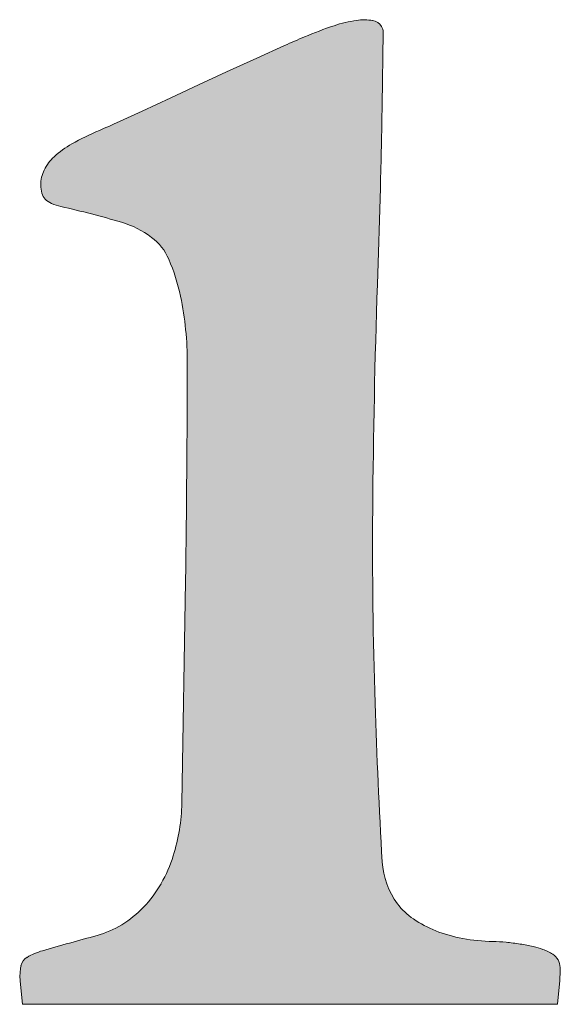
# Model space of a CAD drawing. Extents: x -1067 to 23308, y -6822 to 57810.
# Drawn here: x 414.374 to 416.149, y 94.081 to 97.317 of the extents above; entities that cross this region are included whole.
import ezdxf

# ---------------------------------------------------------------- set-up
doc = ezdxf.new("R2010")
doc.units = 0
doc.layers.get('0').update_dxf_attribs({"lineweight": 13})
doc.layers.add('G-XREF-____-OTLN', color=7, linetype='Continuous', lineweight=13)

# ---------------------------------------------------------------- blocks, each defined once
blk = doc.blocks.new('Blockreferenz-A0UJ2DPOXE')
at = {"layer": 'G-XREF-____-OTLN', "color": 0, "linetype": 'ByBlock', "lineweight": -2, "ltscale": 0.13}
for p, q in [((415.5642, 97.0359), (415.5676, 97.2747)), ((415.244, 97.2319), (415.1525, 97.1908)), ((415.1525, 97.1908), (415.0533, 97.1454)), ((415.0533, 97.1454), (414.9607, 97.1021)), ((414.9607, 97.1021), (414.8698, 97.0596)), ((414.8698, 97.0596), (414.7759, 97.0161)), ((414.7759, 97.0161), (414.6918, 96.9777)), ((415.5488, 96.4464), (415.5584, 96.7643)), ((414.919, 95.4716), (414.9065, 94.7426)), ((414.3757, 94.1571), (414.383, 94.0812)), ((416.14, 94.0812), (416.1476, 94.1596)), ((414.383, 94.0812), (415.2615, 94.0812)), ((415.2615, 94.0812), (416.14, 94.0812))]:
    blk.add_line(p, q, dxfattribs=at)
for centre, major_axis, end_param in [((415.8344, 96.0202), (-0.4279, 1.2767), 0.076863), ((415.5355, 96.9118), (-0.055, 0.4025), 0.187666), ((415.5056, 97.1313), (0.0276, 0.1827), 0.28553), ((415.527, 97.2731), (0.0351, 0.0217), 0.867441), ((415.5303, 97.2752), (0.0374, -0.0005), 0.566964), ((416.8234, 93.6829), (-1.5137, 3.5774), 0.018432), ((391.1667, 97.4174), (24.3918, -0.6531), 0.011132), ((413.0943, 100.5), (1.5414, -3.5472), 0.015844), ((415.0745, 95.9432), (-0.4388, 1.0097), 0.091796), ((414.6842, 96.6547), (-0.1392, 0.2537), 0.247982), ((414.5891, 96.7569), (-0.102, 0.1096), 0.365721), ((414.555, 96.7736), (-0.1004, 0.0491), 0.455363), ((414.5446, 96.7736), (-0.1014, 0), 0.271546), ((414.4926, 96.7591), (-0.0457, -0.0127), 0.479577), ((414.5007, 96.7667), (-0.0427, -0.0399), 0.420741), ((414.5503, 96.8845), (-0.0724, -0.1717), 0.177416), ((413.8151, 93.6199), (0.8933, 3.0311), 0.065086), ((414.6207, 96.3532), (0.1864, 0.2483), 0.357493), ((414.7001, 96.459), (0.1636, 0.0706), 0.519499), ((414.2834, 96.2793), (0.6187, 0.1285), 0.202507), ((444.3959, 95.473), (-28.8471, 0.9734), 0.025664), ((413.8538, 96.1901), (1.0707, -0.0025), 0.207019), ((347.7745, 96.3439), (67.1445, -0.8723), 0.010664), ((431.2562, 95.579), (-15.7228, 0.1268), 0.040439), ((436.1451, 95.7374), (-20.6041, -0.6673), 0.02528), ((414.2766, 94.7561), (0.6017, -0.1868), 0.279452), ((414.4384, 94.7059), (0.4, -0.2282), 0.217509), ((415.8188, 94.5642), (-0.2543, -0.0147), 0.583674), ((414.4958, 94.6731), (0.2852, -0.2726), 0.244292), ((415.7913, 94.5437), (-0.1766, -0.1319), 0.330065), ((414.5208, 94.6493), (0.1886, -0.3066), 0.256484), ((415.8782, 94.6709), (-0.2113, -0.3092), 0.221904), ((414.5459, 94.6085), (0.082, -0.301), 0.28549), ((415.9119, 94.7558), (-0.1717, -0.433), 0.198712), ((418.6967, 79.3773), (-4.0688, 14.9301), 0.012044), ((415.9391, 94.9063), (-0.11, -0.6089), 0.160614), ((415.9177, 93.7291), (0.0534, 0.5561), 0.07747), ((415.8975, 93.5186), (0.1201, 0.7607), 0.060903), ((414.5067, 94.0533), (-0.0582, 0.204), 0.259125), ((415.9075, 93.5818), (0.153, 0.6893), 0.061935), ((416.0116, 94.0506), (0.0803, 0.2111), 0.144837), ((416.0198, 94.0723), (0.1049, 0.1734), 0.180681), ((414.4198, 94.1992), (-0.0217, 0.0364), 0.834345), ((416.0999, 94.2047), (0.042, 0.0229), 0.52752), ((416.0916, 94.2002), (0.0573, 0.0018), 0.468305), ((414.5461, 94.1737), (-0.1678, 0.0339), 0.296003), ((415.8153, 94.1917), (0.3322, -0.0321), 0.127233)]:
    blk.add_ellipse(centre, major_axis=major_axis, ratio=1, start_param=0, end_param=end_param, dxfattribs=at)
for points in [[(415.4064, 94.0814), (415.382, 97.2885), (415.4064, 97.297)], [(415.4185, 94.0814), (415.4064, 97.297), (415.4185, 97.3008)], [(415.4064, 94.0814), (415.4064, 97.297), (415.4185, 94.0814)], [(415.4308, 94.0814), (415.4185, 97.3008), (415.4308, 97.3043)], [(415.4185, 94.0814), (415.4185, 97.3008), (415.4308, 94.0814)], [(415.4431, 94.0814), (415.4308, 97.3043), (415.4431, 97.3074)], [(415.4308, 94.0814), (415.4308, 97.3043), (415.4431, 94.0814)], [(415.4555, 94.0814), (415.4431, 97.3074), (415.4555, 97.3101)], [(415.4431, 94.0814), (415.4431, 97.3074), (415.4555, 94.0814)], [(415.468, 94.0814), (415.4555, 97.3101), (415.468, 97.3124)], [(415.4555, 94.0814), (415.4555, 97.3101), (415.468, 94.0814)], [(415.4806, 94.0814), (415.468, 97.3124), (415.4806, 97.3143)], [(415.468, 94.0814), (415.468, 97.3124), (415.4806, 94.0814)], [(415.4893, 94.0814), (415.4806, 97.3143), (415.4893, 97.3153)], [(415.4806, 94.0814), (415.4806, 97.3143), (415.4893, 94.0814)], [(415.4981, 94.0814), (415.4893, 97.3153), (415.4981, 97.3159)], [(415.4893, 94.0814), (415.4893, 97.3153), (415.4981, 94.0814)], [(415.5069, 94.0814), (415.4981, 97.3159), (415.5069, 97.316)], [(415.4981, 94.0814), (415.4981, 97.3159), (415.5069, 94.0814)], [(415.5069, 94.0814), (415.5069, 97.316), (415.5156, 94.0814)], [(415.5156, 94.0814), (415.5069, 97.316), (415.5156, 97.3157)], [(415.5156, 94.0814), (415.5156, 97.3157), (415.5244, 94.0814)], [(415.5244, 94.0814), (415.5156, 97.3157), (415.5244, 97.3151)], [(415.5244, 94.0814), (415.5244, 97.3151), (415.5331, 94.0814)], [(415.5331, 94.0814), (415.5244, 97.3151), (415.5331, 97.3139)], [(415.5331, 94.0814), (415.5331, 97.3139), (415.5333, 94.0814)], [(415.5333, 94.0814), (415.5331, 97.3139), (415.5333, 97.3139)], [(415.5333, 95.7059), (415.5333, 97.3139), (415.5387, 96.0762)], [(415.5387, 96.0762), (415.5333, 97.3139), (415.5387, 97.3127)], [(415.5387, 96.0762), (415.5387, 97.3127), (415.5389, 96.0855)], [(415.5389, 96.0855), (415.5387, 97.3127), (415.5389, 97.3126)], [(415.5389, 96.0855), (415.5389, 97.3126), (415.5445, 96.2891)], [(415.5445, 96.2891), (415.5389, 97.3126), (415.5445, 97.3105)], [(415.5445, 96.2891), (415.5445, 97.3105), (415.5488, 96.4464)], [(415.5488, 96.4464), (415.5445, 97.3105), (415.5488, 97.3081)], [(415.5488, 96.4464), (415.5488, 97.3081), (415.5497, 96.4746)], [(415.5497, 96.4746), (415.5488, 97.3081), (415.5497, 97.3076)], [(415.5497, 96.4746), (415.5497, 97.3076), (415.5539, 96.6054)], [(415.5539, 96.6054), (415.5497, 97.3076), (415.5539, 97.3044)], [(415.5539, 96.6054), (415.5539, 97.3044), (415.5544, 96.6242)], [(415.5544, 96.6242), (415.5539, 97.3044), (415.5544, 97.3039)], [(415.5544, 96.6242), (415.5544, 97.3039), (415.5584, 96.7643)], [(415.5584, 96.7643), (415.5544, 97.3039), (415.5584, 97.2998)], [(415.5584, 96.7643), (415.5584, 97.2998), (415.5586, 96.7708)], [(415.5586, 96.7708), (415.5584, 97.2998), (415.5586, 97.2997)], [(415.5586, 96.7708), (415.5586, 97.2997), (415.5617, 96.9001)], [(415.5617, 96.9001), (415.5586, 97.2997), (415.5617, 97.2954)], [(415.5617, 96.9001), (415.5617, 97.2954), (415.5621, 96.9213)], [(415.5621, 96.9213), (415.5617, 97.2954), (415.5621, 97.2948)], [(415.5621, 96.9213), (415.5621, 97.2948), (415.5638, 97.0142)], [(415.5638, 97.0142), (415.5621, 97.2948), (415.5638, 97.2918)], [(415.5638, 97.0142), (415.5638, 97.2918), (415.5642, 97.0359)], [(415.5642, 97.0359), (415.5638, 97.2918), (415.5642, 97.2908)], [(415.5642, 97.0359), (415.5642, 97.2908), (415.5652, 97.1057)], [(415.5652, 97.1057), (415.5642, 97.2908), (415.5652, 97.2885)], [(415.3097, 94.0814), (415.2768, 97.2463), (415.3097, 97.2604)], [(415.3336, 94.0814), (415.3097, 97.2604), (415.3336, 97.2702)], [(415.3097, 94.0814), (415.3097, 97.2604), (415.3336, 94.0814)], [(415.3577, 94.0814), (415.3336, 97.2702), (415.3577, 97.2796)], [(415.3336, 94.0814), (415.3336, 97.2702), (415.3577, 94.0814)], [(415.382, 94.0814), (415.3577, 97.2796), (415.382, 97.2885)], [(415.3577, 94.0814), (415.3577, 97.2796), (415.382, 94.0814)], [(415.382, 94.0814), (415.382, 97.2885), (415.4064, 94.0814)], [(415.5652, 97.1057), (415.5652, 97.2885), (415.5663, 97.1816)], [(415.5663, 97.1816), (415.5652, 97.2885), (415.5663, 97.2852)], [(415.5663, 97.1816), (415.5663, 97.2852), (415.5671, 97.2353)], [(415.5671, 97.2353), (415.5663, 97.2852), (415.5671, 97.2817)], [(415.5671, 97.2353), (415.5671, 97.2817), (415.5675, 97.2665)], [(415.5675, 97.2665), (415.5671, 97.2817), (415.5675, 97.2782)], [(415.5675, 97.2665), (415.5675, 97.2782), (415.5676, 97.2747)], [(415.244, 94.0813), (415.1982, 97.2114), (415.244, 97.2319)], [(415.2768, 94.0813), (415.244, 97.2319), (415.2768, 97.2463)], [(415.244, 94.0813), (415.244, 97.2319), (415.2768, 94.0813)], [(415.2768, 94.0813), (415.2768, 97.2463), (415.3097, 94.0814)], [(415.1982, 94.0813), (415.1525, 97.1908), (415.1982, 97.2114)], [(415.1982, 94.0813), (415.1982, 97.2114), (415.244, 94.0813)], [(415.1029, 94.0813), (415.0533, 97.1454), (415.1029, 97.1682)], [(415.1525, 94.0813), (415.1029, 97.1682), (415.1525, 97.1908)], [(415.1029, 94.0813), (415.1029, 97.1682), (415.1525, 94.0813)], [(415.1525, 94.0813), (415.1525, 97.1908), (415.1982, 94.0813)], [(415.0533, 94.0813), (415.0069, 97.1239), (415.0533, 97.1454)], [(415.0533, 94.0813), (415.0533, 97.1454), (415.1029, 94.0813)], [(415.0069, 94.0813), (414.9245, 97.0851), (415.0069, 97.1239)], [(415.0069, 94.0813), (415.0069, 97.1239), (415.0533, 94.0813)], [(414.886, 96.4696), (414.8793, 97.064), (414.886, 97.0671)], [(414.8921, 96.4492), (414.886, 97.0671), (414.8921, 97.07)], [(414.886, 96.4696), (414.886, 97.0671), (414.8921, 96.4492)], [(414.8975, 96.4286), (414.8921, 97.07), (414.8975, 97.0725)], [(414.8921, 96.4492), (414.8921, 97.07), (414.8975, 96.4286)], [(414.9022, 96.4078), (414.8975, 97.0725), (414.9022, 97.0747)], [(414.8975, 96.4286), (414.8975, 97.0725), (414.9022, 96.4078)], [(414.9091, 96.3715), (414.9022, 97.0747), (414.9091, 97.0779)], [(414.9022, 96.4078), (414.9022, 97.0747), (414.9091, 96.3715)], [(414.9147, 96.335), (414.9091, 97.0779), (414.9147, 97.0805)], [(414.9091, 96.3715), (414.9091, 97.0779), (414.9147, 96.335)], [(414.9153, 96.3302), (414.9147, 97.0805), (414.9153, 97.0808)], [(414.9147, 96.335), (414.9147, 97.0805), (414.9153, 96.3302)], [(414.9191, 96.2983), (414.9153, 97.0808), (414.9191, 97.0826)], [(414.9153, 96.3302), (414.9153, 97.0808), (414.9191, 96.2983)], [(414.9221, 96.2615), (414.9191, 97.0826), (414.9221, 97.084)], [(414.9191, 96.2983), (414.9191, 97.0826), (414.9221, 96.2615)], [(414.924, 96.2246), (414.9221, 97.084), (414.924, 97.0849)], [(414.9221, 96.2615), (414.9221, 97.084), (414.924, 96.2246)], [(414.9245, 96.1876), (414.924, 97.0849), (414.9245, 97.0851)], [(414.924, 96.2246), (414.924, 97.0849), (414.9245, 96.1876)], [(414.9245, 94.0813), (414.9245, 97.0851), (415.0069, 94.0813)], [(414.819, 96.5917), (414.8071, 97.0305), (414.819, 97.036)], [(414.8229, 96.5879), (414.819, 97.036), (414.8229, 97.0378)], [(414.819, 96.5917), (414.819, 97.036), (414.8229, 96.5879)], [(414.83, 96.5809), (414.8229, 97.0378), (414.83, 97.0411)], [(414.8229, 96.5879), (414.8229, 97.0378), (414.83, 96.5809)], [(414.8401, 96.5692), (414.83, 97.0411), (414.8401, 97.0458)], [(414.83, 96.5809), (414.83, 97.0411), (414.8401, 96.5692)], [(414.8491, 96.5567), (414.8401, 97.0458), (414.8491, 97.05)], [(414.8401, 96.5692), (414.8401, 97.0458), (414.8491, 96.5567)], [(414.857, 96.5435), (414.8491, 97.05), (414.857, 97.0536)], [(414.8491, 96.5567), (414.8491, 97.05), (414.857, 96.5435)], [(414.8637, 96.5296), (414.857, 97.0536), (414.8637, 97.0567)], [(414.857, 96.5435), (414.857, 97.0536), (414.8637, 96.5296)], [(414.8698, 96.5148), (414.8637, 97.0567), (414.8698, 97.0596)], [(414.8637, 96.5296), (414.8637, 97.0567), (414.8698, 96.5148)], [(414.8718, 96.5099), (414.8698, 97.0596), (414.8718, 97.0605)], [(414.8698, 96.5148), (414.8698, 97.0596), (414.8718, 96.5099)], [(414.8793, 96.4899), (414.8718, 97.0605), (414.8793, 97.064)], [(414.8718, 96.5099), (414.8718, 97.0605), (414.8793, 96.4899)], [(414.8793, 96.4899), (414.8793, 97.064), (414.886, 96.4696)], [(414.7432, 96.6385), (414.7338, 96.9969), (414.7432, 97.0012)], [(414.76, 96.6307), (414.7432, 97.0012), (414.76, 97.0089)], [(414.7432, 96.6385), (414.7432, 97.0012), (414.76, 96.6307)], [(414.7759, 96.6221), (414.76, 97.0089), (414.7759, 97.0161)], [(414.76, 96.6307), (414.76, 97.0089), (414.7759, 96.6221)], [(414.7762, 96.6219), (414.7759, 97.0161), (414.7762, 97.0163)], [(414.7759, 96.6221), (414.7759, 97.0161), (414.7762, 96.6219)], [(414.792, 96.6122), (414.7762, 97.0163), (414.792, 97.0236)], [(414.7762, 96.6219), (414.7762, 97.0163), (414.792, 96.6122)], [(414.8071, 96.6015), (414.792, 97.0236), (414.8071, 97.0305)], [(414.792, 96.6122), (414.792, 97.0236), (414.8071, 96.6015)], [(414.8071, 96.6015), (414.8071, 97.0305), (414.819, 96.5917)], [(414.6918, 96.6558), (414.6638, 96.9652), (414.6918, 96.9777)], [(414.7084, 96.651), (414.6918, 96.9777), (414.7084, 96.9853)], [(414.6918, 96.6558), (414.6918, 96.9777), (414.7084, 96.651)], [(414.726, 96.6453), (414.7084, 96.9853), (414.726, 96.9933)], [(414.7084, 96.651), (414.7084, 96.9853), (414.726, 96.6453)], [(414.7338, 96.6422), (414.726, 96.9933), (414.7338, 96.9969)], [(414.726, 96.6453), (414.726, 96.9933), (414.7338, 96.6422)], [(414.7338, 96.6422), (414.7338, 96.9969), (414.7432, 96.6385)], [(414.599, 96.6811), (414.5808, 96.9272), (414.599, 96.9361)], [(414.6093, 96.6785), (414.599, 96.9361), (414.6093, 96.9409)], [(414.599, 96.6811), (414.599, 96.9361), (414.6093, 96.6785)], [(414.6173, 96.6764), (414.6093, 96.9409), (414.6173, 96.9446)], [(414.6093, 96.6785), (414.6093, 96.9409), (414.6173, 96.6764)], [(414.6357, 96.6714), (414.6173, 96.9446), (414.6357, 96.9529)], [(414.6173, 96.6764), (414.6173, 96.9446), (414.6357, 96.6714)], [(414.659, 96.6652), (414.6357, 96.9529), (414.659, 96.9631)], [(414.6357, 96.6714), (414.6357, 96.9529), (414.659, 96.6652)], [(414.6638, 96.6638), (414.659, 96.9631), (414.6638, 96.9652)], [(414.659, 96.6652), (414.659, 96.9631), (414.6638, 96.6638)], [(414.6638, 96.6638), (414.6638, 96.9652), (414.6918, 96.6558)], [(414.5347, 96.6968), (414.5246, 96.896), (414.5347, 96.9024)], [(414.545, 96.6944), (414.5347, 96.9024), (414.545, 96.9084)], [(414.5347, 96.6968), (414.5347, 96.9024), (414.545, 96.6944)], [(414.5595, 96.691), (414.545, 96.9084), (414.5595, 96.9161)], [(414.545, 96.6944), (414.545, 96.9084), (414.5595, 96.691)], [(414.5628, 96.6902), (414.5595, 96.9161), (414.5628, 96.918)], [(414.5595, 96.691), (414.5595, 96.9161), (414.5628, 96.6902)], [(414.5808, 96.6856), (414.5628, 96.918), (414.5808, 96.9272)], [(414.5628, 96.6902), (414.5628, 96.918), (414.5808, 96.6856)], [(414.5808, 96.6856), (414.5808, 96.9272), (414.599, 96.6811)], [(414.4934, 96.7071), (414.4882, 96.8676), (414.4934, 96.8722)], [(414.4959, 96.7063), (414.4934, 96.8722), (414.4959, 96.8745)], [(414.4934, 96.7071), (414.4934, 96.8722), (414.4959, 96.7063)], [(414.4987, 96.7054), (414.4959, 96.8745), (414.4987, 96.8767)], [(414.4959, 96.7063), (414.4959, 96.8745), (414.4987, 96.7054)], [(414.504, 96.704), (414.4987, 96.8767), (414.504, 96.8811)], [(414.4987, 96.7054), (414.4987, 96.8767), (414.504, 96.704)], [(414.5052, 96.7037), (414.504, 96.8811), (414.5052, 96.882)], [(414.504, 96.704), (414.504, 96.8811), (414.5052, 96.7037)], [(414.5094, 96.7027), (414.5052, 96.882), (414.5094, 96.8852)], [(414.5052, 96.7037), (414.5052, 96.882), (414.5094, 96.7027)], [(414.5147, 96.7015), (414.5094, 96.8852), (414.5147, 96.8892)], [(414.5094, 96.7027), (414.5094, 96.8852), (414.5147, 96.7015)], [(414.5246, 96.6992), (414.5147, 96.8892), (414.5246, 96.896)], [(414.5147, 96.7015), (414.5147, 96.8892), (414.5246, 96.6992)], [(414.5246, 96.6992), (414.5246, 96.896), (414.5347, 96.6968)], [(414.4636, 96.7215), (414.4608, 96.8341), (414.4636, 96.8386)], [(414.4639, 96.7212), (414.4636, 96.8386), (414.4639, 96.8391)], [(414.4636, 96.7215), (414.4636, 96.8386), (414.4639, 96.7212)], [(414.4672, 96.7187), (414.4639, 96.8391), (414.4672, 96.8438)], [(414.4639, 96.7212), (414.4639, 96.8391), (414.4672, 96.7187)], [(414.4688, 96.7177), (414.4672, 96.8438), (414.4688, 96.8461)], [(414.4672, 96.7187), (414.4672, 96.8438), (414.4688, 96.7177)], [(414.4706, 96.7165), (414.4688, 96.8461), (414.4706, 96.8484)], [(414.4688, 96.7177), (414.4688, 96.8461), (414.4706, 96.7165)], [(414.4742, 96.7145), (414.4706, 96.8484), (414.4742, 96.853)], [(414.4706, 96.7165), (414.4706, 96.8484), (414.4742, 96.7145)], [(414.4745, 96.7144), (414.4742, 96.853), (414.4745, 96.8533)], [(414.4742, 96.7145), (414.4742, 96.853), (414.4745, 96.7144)], [(414.478, 96.7128), (414.4745, 96.8533), (414.478, 96.8572)], [(414.4745, 96.7144), (414.4745, 96.8533), (414.478, 96.7128)], [(414.4805, 96.7117), (414.478, 96.8572), (414.4805, 96.8601)], [(414.478, 96.7128), (414.478, 96.8572), (414.4805, 96.7117)], [(414.4831, 96.7107), (414.4805, 96.8601), (414.4831, 96.8626)], [(414.4805, 96.7117), (414.4805, 96.8601), (414.4831, 96.7107)], [(414.487, 96.7093), (414.4831, 96.8626), (414.487, 96.8665)], [(414.4831, 96.7107), (414.4831, 96.8626), (414.487, 96.7093)], [(414.4882, 96.7088), (414.487, 96.8665), (414.4882, 96.8676)], [(414.487, 96.7093), (414.487, 96.8665), (414.4882, 96.7088)], [(414.4882, 96.7088), (414.4882, 96.8676), (414.4934, 96.7071)], [(414.4481, 96.7428), (414.4469, 96.8019), (414.4481, 96.8062)], [(414.4483, 96.7422), (414.4481, 96.8062), (414.4483, 96.807)], [(414.4481, 96.7428), (414.4481, 96.8062), (414.4483, 96.7422)], [(414.4495, 96.7393), (414.4483, 96.807), (414.4495, 96.8104)], [(414.4483, 96.7422), (414.4483, 96.807), (414.4495, 96.7393)], [(414.4511, 96.7361), (414.4495, 96.8104), (414.4511, 96.815)], [(414.4495, 96.7393), (414.4495, 96.8104), (414.4511, 96.7361)], [(414.4512, 96.7359), (414.4511, 96.815), (414.4512, 96.8152)], [(414.4511, 96.7361), (414.4511, 96.815), (414.4512, 96.7359)], [(414.4532, 96.7327), (414.4512, 96.8152), (414.4532, 96.8197)], [(414.4512, 96.7359), (414.4512, 96.8152), (414.4532, 96.7327)], [(414.4546, 96.7308), (414.4532, 96.8197), (414.4546, 96.8227)], [(414.4532, 96.7327), (414.4532, 96.8197), (414.4546, 96.7308)], [(414.4555, 96.7296), (414.4546, 96.8227), (414.4555, 96.8244)], [(414.4546, 96.7308), (414.4546, 96.8227), (414.4555, 96.7296)], [(414.4579, 96.7268), (414.4555, 96.8244), (414.4579, 96.8291)], [(414.4555, 96.7296), (414.4555, 96.8244), (414.4579, 96.7268)], [(414.4588, 96.7258), (414.4579, 96.8291), (414.4588, 96.8308)], [(414.4579, 96.7268), (414.4579, 96.8291), (414.4588, 96.7258)], [(414.4608, 96.7239), (414.4588, 96.8308), (414.4608, 96.8341)], [(414.4588, 96.7258), (414.4588, 96.8308), (414.4608, 96.7239)], [(414.4608, 96.7239), (414.4608, 96.8341), (414.4636, 96.7215)], [(414.4433, 96.769), (414.4432, 96.7736), (414.4433, 96.7763)], [(414.4435, 96.7658), (414.4433, 96.7763), (414.4435, 96.7821)], [(414.4433, 96.769), (414.4433, 96.7763), (414.4435, 96.7658)], [(414.4436, 96.7644), (414.4435, 96.7821), (414.4436, 96.7829)], [(414.4435, 96.7658), (414.4435, 96.7821), (414.4436, 96.7644)], [(414.4441, 96.7599), (414.4436, 96.7829), (414.4441, 96.7874)], [(414.4436, 96.7644), (414.4436, 96.7829), (414.4441, 96.7599)], [(414.4445, 96.7577), (414.4441, 96.7874), (414.4445, 96.7905)], [(414.4441, 96.7599), (414.4441, 96.7874), (414.4445, 96.7577)], [(414.4449, 96.7553), (414.4445, 96.7905), (414.4449, 96.7924)], [(414.4445, 96.7577), (414.4445, 96.7905), (414.4449, 96.7553)], [(414.4458, 96.7508), (414.4449, 96.7924), (414.4458, 96.7973)], [(414.4449, 96.7553), (414.4449, 96.7924), (414.4458, 96.7508)], [(414.4461, 96.7497), (414.4458, 96.7973), (414.4461, 96.7988)], [(414.4458, 96.7508), (414.4458, 96.7973), (414.4461, 96.7497)], [(414.4469, 96.7464), (414.4461, 96.7988), (414.4469, 96.8019)], [(414.4461, 96.7497), (414.4461, 96.7988), (414.4469, 96.7464)], [(414.4469, 96.7464), (414.4469, 96.8019), (414.4481, 96.7428)], [(414.9245, 94.0813), (414.9227, 95.8296), (414.9245, 96.1876)], [(414.9227, 94.0813), (414.919, 95.4716), (414.9227, 95.8296)], [(414.9227, 94.0813), (414.9227, 95.8296), (414.9245, 94.0813)], [(415.5333, 94.0814), (415.5333, 95.7059), (415.534, 94.0814)], [(415.534, 94.0814), (415.5333, 95.7059), (415.534, 95.388)], [(414.919, 94.0813), (414.9135, 95.1071), (414.919, 95.4716)], [(414.919, 94.0813), (414.919, 95.4716), (414.9227, 94.0813)], [(415.534, 94.0814), (415.534, 95.388), (415.541, 94.0814)], [(415.541, 94.0814), (415.534, 95.388), (415.541, 95.0701)], [(414.9135, 94.0813), (414.9065, 94.7426), (414.9135, 95.1071)], [(414.9135, 94.0813), (414.9135, 95.1071), (414.919, 94.0813)], [(415.541, 94.0814), (415.541, 95.0701), (415.5511, 94.0814)], [(415.5511, 94.0814), (415.541, 95.0701), (415.5511, 94.8098)], [(415.5511, 94.0814), (415.5511, 94.8098), (415.5645, 94.0814)], [(415.5645, 94.0814), (415.5511, 94.8098), (415.5645, 94.5495)], [(414.9065, 94.0813), (414.9052, 94.7133), (414.9065, 94.7426)], [(414.9065, 94.0813), (414.9065, 94.7426), (414.9135, 94.0813)], [(414.9052, 94.0813), (414.9025, 94.684), (414.9052, 94.7133)], [(414.9052, 94.0813), (414.9052, 94.7133), (414.9065, 94.0813)], [(414.9025, 94.0813), (414.8984, 94.655), (414.9025, 94.684)], [(414.9025, 94.0813), (414.9025, 94.684), (414.9052, 94.0813)], [(414.8984, 94.0813), (414.8931, 94.6261), (414.8984, 94.655)], [(414.8984, 94.0813), (414.8984, 94.655), (414.9025, 94.0813)], [(414.8931, 94.0813), (414.8863, 94.5976), (414.8931, 94.6261)], [(414.8931, 94.0813), (414.8931, 94.6261), (414.8984, 94.0813)], [(414.8863, 94.0813), (414.8783, 94.5694), (414.8863, 94.5976)], [(414.8863, 94.0813), (414.8863, 94.5976), (414.8931, 94.0813)], [(414.8731, 94.0813), (414.8672, 94.5379), (414.8731, 94.5535)], [(414.8783, 94.0813), (414.8731, 94.5535), (414.8783, 94.5694)], [(414.8731, 94.0813), (414.8731, 94.5535), (414.8783, 94.0813)], [(414.8783, 94.0813), (414.8783, 94.5694), (414.8863, 94.0813)], [(415.5645, 94.0814), (415.5645, 94.5495), (415.5671, 94.0814)], [(415.5671, 94.0814), (415.5645, 94.5495), (415.5671, 94.5249)], [(414.8609, 94.0813), (414.8539, 94.5072), (414.8609, 94.5224)], [(414.8672, 94.0813), (414.8609, 94.5224), (414.8672, 94.5379)], [(414.8609, 94.0813), (414.8609, 94.5224), (414.8672, 94.0813)], [(414.8672, 94.0813), (414.8672, 94.5379), (414.8731, 94.0813)], [(415.5671, 94.0814), (415.5671, 94.5249), (415.5721, 94.0814)], [(415.5721, 94.0814), (415.5671, 94.5249), (415.5721, 94.5006)], [(414.8385, 94.0813), (414.8302, 94.4639), (414.8385, 94.4777)], [(414.8465, 94.0813), (414.8385, 94.4777), (414.8465, 94.4923)], [(414.8385, 94.0813), (414.8385, 94.4777), (414.8465, 94.0813)], [(414.8539, 94.0813), (414.8465, 94.4923), (414.8539, 94.5072)], [(414.8465, 94.0813), (414.8465, 94.4923), (414.8539, 94.0813)], [(414.8539, 94.0813), (414.8539, 94.5072), (414.8609, 94.0813)], [(415.5721, 94.0814), (415.5721, 94.5006), (415.5795, 94.0814)], [(415.5795, 94.0814), (415.5721, 94.5006), (415.5795, 94.477)], [(415.5795, 94.0814), (415.5795, 94.477), (415.5891, 94.0814)], [(415.5891, 94.0814), (415.5795, 94.477), (415.5891, 94.4542)], [(414.8214, 94.0813), (414.8121, 94.4374), (414.8214, 94.4504)], [(414.8302, 94.0813), (414.8214, 94.4504), (414.8302, 94.4639)], [(414.8214, 94.0813), (414.8214, 94.4504), (414.8302, 94.0813)], [(414.8302, 94.0813), (414.8302, 94.4639), (414.8385, 94.0813)], [(415.5891, 94.0814), (415.5891, 94.4542), (415.6009, 94.0814)], [(415.6009, 94.0814), (415.5891, 94.4542), (415.6009, 94.4324)], [(414.7919, 94.0813), (414.781, 94.4006), (414.7919, 94.4124)], [(414.8022, 94.0813), (414.7919, 94.4124), (414.8022, 94.4247)], [(414.7919, 94.0813), (414.7919, 94.4124), (414.8022, 94.0813)], [(414.8121, 94.0813), (414.8022, 94.4247), (414.8121, 94.4374)], [(414.8022, 94.0813), (414.8022, 94.4247), (414.8121, 94.0813)], [(414.8121, 94.0813), (414.8121, 94.4374), (414.8214, 94.0813)], [(415.6009, 94.0814), (415.6009, 94.4324), (415.6147, 94.0814)], [(415.6147, 94.0814), (415.6009, 94.4324), (415.6147, 94.4118)], [(415.6147, 94.0814), (415.6147, 94.4118), (415.6222, 94.0814)], [(415.6222, 94.0814), (415.6147, 94.4118), (415.6222, 94.4023)], [(414.7588, 94.0813), (414.7471, 94.3693), (414.7588, 94.3793)], [(414.7701, 94.0813), (414.7588, 94.3793), (414.7701, 94.3897)], [(414.7588, 94.0813), (414.7588, 94.3793), (414.7701, 94.0813)], [(414.781, 94.0813), (414.7701, 94.3897), (414.781, 94.4006)], [(414.7701, 94.0813), (414.7701, 94.3897), (414.781, 94.0813)], [(414.781, 94.0813), (414.781, 94.4006), (414.7919, 94.0813)], [(415.6222, 94.0814), (415.6222, 94.4023), (415.6302, 94.0814)], [(415.6302, 94.0814), (415.6222, 94.4023), (415.6302, 94.3932)], [(415.6302, 94.0814), (415.6302, 94.3932), (415.6387, 94.0814)], [(415.6387, 94.0814), (415.6302, 94.3932), (415.6387, 94.3846)], [(415.6387, 94.0814), (415.6387, 94.3846), (415.6477, 94.0814)], [(415.6477, 94.0814), (415.6387, 94.3846), (415.6477, 94.3764)], [(414.7223, 94.0813), (414.7094, 94.3427), (414.7223, 94.351)], [(414.7349, 94.0813), (414.7223, 94.351), (414.7349, 94.3599)], [(414.7223, 94.0813), (414.7223, 94.351), (414.7349, 94.0813)], [(414.7471, 94.0813), (414.7349, 94.3599), (414.7471, 94.3693)], [(414.7349, 94.0813), (414.7349, 94.3599), (414.7471, 94.0813)], [(414.7471, 94.0813), (414.7471, 94.3693), (414.7588, 94.0813)], [(415.6477, 94.0814), (415.6477, 94.3764), (415.6571, 94.0814)], [(415.6571, 94.0814), (415.6477, 94.3764), (415.6571, 94.3688)], [(415.6571, 94.0814), (415.6571, 94.3688), (415.667, 94.0814)], [(415.667, 94.0814), (415.6571, 94.3688), (415.667, 94.3617)], [(415.667, 94.0814), (415.667, 94.3617), (415.6785, 94.0814)], [(415.6785, 94.0814), (415.667, 94.3617), (415.6785, 94.3541)], [(415.6785, 94.0814), (415.6785, 94.3541), (415.6904, 94.0814)], [(415.6904, 94.0814), (415.6785, 94.3541), (415.6904, 94.3469)], [(415.6904, 94.0814), (415.6904, 94.3469), (415.7025, 94.0814)], [(415.7025, 94.0814), (415.6904, 94.3469), (415.7025, 94.3402)], [(414.6562, 94.0813), (414.6422, 94.3117), (414.6562, 94.3166)], [(414.6699, 94.0813), (414.6562, 94.3166), (414.6699, 94.3222)], [(414.6562, 94.0813), (414.6562, 94.3166), (414.6699, 94.0813)], [(414.6834, 94.0813), (414.6699, 94.3222), (414.6834, 94.3284)], [(414.6699, 94.0813), (414.6699, 94.3222), (414.6834, 94.0813)], [(414.6966, 94.0813), (414.6834, 94.3284), (414.6966, 94.3352)], [(414.6834, 94.0813), (414.6834, 94.3284), (414.6966, 94.0813)], [(414.7094, 94.0813), (414.6966, 94.3352), (414.7094, 94.3427)], [(414.6966, 94.0813), (414.6966, 94.3352), (414.7094, 94.0813)], [(414.7094, 94.0813), (414.7094, 94.3427), (414.7223, 94.0813)], [(415.7025, 94.0814), (415.7025, 94.3402), (415.7148, 94.0814)], [(415.7148, 94.0814), (415.7025, 94.3402), (415.7148, 94.3339)], [(415.7148, 94.0814), (415.7148, 94.3339), (415.7274, 94.0814)], [(415.7274, 94.0814), (415.7148, 94.3339), (415.7274, 94.3281)], [(415.7274, 94.0814), (415.7274, 94.3281), (415.7402, 94.0814)], [(415.7402, 94.0814), (415.7274, 94.3281), (415.7402, 94.3228)], [(415.7402, 94.0814), (415.7402, 94.3228), (415.7546, 94.0814)], [(415.7546, 94.0814), (415.7402, 94.3228), (415.7546, 94.3173)], [(415.7546, 94.0814), (415.7546, 94.3173), (415.7692, 94.0814)], [(415.7692, 94.0814), (415.7546, 94.3173), (415.7692, 94.3124)], [(414.5381, 94.0812), (414.4484, 94.2573), (414.5381, 94.2826)], [(414.628, 94.0813), (414.5381, 94.2826), (414.628, 94.3074)], [(414.5381, 94.0812), (414.5381, 94.2826), (414.628, 94.0813)], [(414.6422, 94.0813), (414.628, 94.3074), (414.6422, 94.3117)], [(414.628, 94.0813), (414.628, 94.3074), (414.6422, 94.0813)], [(414.6422, 94.0813), (414.6422, 94.3117), (414.6562, 94.0813)], [(415.7692, 94.0814), (415.7692, 94.3124), (415.784, 94.0814)], [(415.784, 94.0814), (415.7692, 94.3124), (415.784, 94.3079)], [(415.784, 94.0814), (415.784, 94.3079), (415.7989, 94.0814)], [(415.7989, 94.0814), (415.784, 94.3079), (415.7989, 94.3039)], [(415.7989, 94.0814), (415.7989, 94.3039), (415.8139, 94.0814)], [(415.8139, 94.0814), (415.7989, 94.3039), (415.8139, 94.3004)], [(415.8139, 94.0814), (415.8139, 94.3004), (415.8291, 94.0814)], [(415.8291, 94.0814), (415.8139, 94.3004), (415.8291, 94.2974)], [(415.8291, 94.0814), (415.8291, 94.2974), (415.8454, 94.0814)], [(415.8454, 94.0814), (415.8291, 94.2974), (415.8454, 94.2947)], [(415.8454, 94.0814), (415.8454, 94.2947), (415.8618, 94.0814)], [(415.8618, 94.0814), (415.8454, 94.2947), (415.8618, 94.2924)], [(415.8618, 94.0814), (415.8618, 94.2924), (415.8783, 94.0814)], [(415.8783, 94.0814), (415.8618, 94.2924), (415.8783, 94.2905)], [(415.8783, 94.0814), (415.8783, 94.2905), (415.8948, 94.0814)], [(415.8948, 94.0814), (415.8783, 94.2905), (415.8948, 94.2891)], [(415.8948, 94.0814), (415.8948, 94.2891), (415.9113, 94.0814)], [(415.9113, 94.0814), (415.8948, 94.2891), (415.9113, 94.2882)], [(415.9113, 94.0814), (415.9113, 94.2882), (415.9278, 94.0814)], [(415.9278, 94.0814), (415.9113, 94.2882), (415.9278, 94.2876)], [(415.9278, 94.0814), (415.9278, 94.2876), (415.9387, 94.0814)], [(415.9387, 94.0814), (415.9278, 94.2876), (415.9387, 94.2873)], [(415.9387, 94.0814), (415.9387, 94.2873), (415.9495, 94.0814)], [(415.9495, 94.0814), (415.9387, 94.2873), (415.9495, 94.2868)], [(415.9495, 94.0814), (415.9495, 94.2868), (415.9603, 94.0814)], [(415.9603, 94.0814), (415.9495, 94.2868), (415.9603, 94.2861)], [(415.9603, 94.0814), (415.9603, 94.2861), (415.971, 94.0814)], [(415.971, 94.0814), (415.9603, 94.2861), (415.971, 94.2852)], [(415.971, 94.0814), (415.971, 94.2852), (415.9866, 94.0814)], [(415.9866, 94.0814), (415.971, 94.2852), (415.9866, 94.2835)], [(415.9866, 94.0814), (415.9866, 94.2835), (416.0021, 94.0814)], [(416.0021, 94.0814), (415.9866, 94.2835), (416.0021, 94.2816)], [(414.4311, 94.0812), (414.4226, 94.2481), (414.4311, 94.2515)], [(414.4397, 94.0812), (414.4311, 94.2515), (414.4397, 94.2546)], [(414.4311, 94.0812), (414.4311, 94.2515), (414.4397, 94.0812)], [(414.4484, 94.0812), (414.4397, 94.2546), (414.4484, 94.2573)], [(414.4397, 94.0812), (414.4397, 94.2546), (414.4484, 94.0812)], [(414.4484, 94.0812), (414.4484, 94.2573), (414.5381, 94.0812)], [(416.0021, 94.0814), (416.0021, 94.2816), (416.0176, 94.0814)], [(416.0176, 94.0814), (416.0021, 94.2816), (416.0176, 94.2793)], [(416.0176, 94.0814), (416.0176, 94.2793), (416.0284, 94.0814)], [(416.0284, 94.0814), (416.0176, 94.2793), (416.0284, 94.2775)], [(416.0284, 94.0814), (416.0284, 94.2775), (416.0391, 94.0815)], [(416.0391, 94.0815), (416.0284, 94.2775), (416.0391, 94.2755)], [(416.0391, 94.0815), (416.0391, 94.2755), (416.0498, 94.0815)], [(416.0498, 94.0815), (416.0391, 94.2755), (416.0498, 94.2734)], [(416.0498, 94.0815), (416.0498, 94.2734), (416.0605, 94.0815)], [(416.0605, 94.0815), (416.0498, 94.2734), (416.0605, 94.2711)], [(416.0605, 94.0815), (416.0605, 94.2711), (416.0658, 94.0815)], [(416.0658, 94.0815), (416.0605, 94.2711), (416.0658, 94.2699)], [(416.0658, 94.0815), (416.0658, 94.2699), (416.0711, 94.0815)], [(416.0711, 94.0815), (416.0658, 94.2699), (416.0711, 94.2685)], [(416.0711, 94.0815), (416.0711, 94.2685), (416.0763, 94.0815)], [(416.0763, 94.0815), (416.0711, 94.2685), (416.0763, 94.267)], [(416.0763, 94.0815), (416.0763, 94.267), (416.0816, 94.0815)], [(416.0816, 94.0815), (416.0763, 94.267), (416.0816, 94.2654)], [(416.0816, 94.0815), (416.0816, 94.2654), (416.0867, 94.0815)], [(416.0867, 94.0815), (416.0816, 94.2654), (416.0867, 94.2636)], [(416.0867, 94.0815), (416.0867, 94.2636), (416.0918, 94.0815)], [(416.0918, 94.0815), (416.0867, 94.2636), (416.0918, 94.2618)], [(416.0918, 94.0815), (416.0918, 94.2618), (416.0975, 94.0815)], [(416.0975, 94.0815), (416.0918, 94.2618), (416.0975, 94.2595)], [(416.0975, 94.0815), (416.0975, 94.2595), (416.1031, 94.0815)], [(416.1031, 94.0815), (416.0975, 94.2595), (416.1031, 94.2571)], [(416.1031, 94.0815), (416.1031, 94.2571), (416.1086, 94.0815)], [(416.1086, 94.0815), (416.1031, 94.2571), (416.1086, 94.2545)], [(416.1086, 94.0815), (416.1086, 94.2545), (416.1141, 94.0815)], [(416.1141, 94.0815), (416.1086, 94.2545), (416.1141, 94.2517)], [(416.1141, 94.0815), (416.1141, 94.2517), (416.1194, 94.0815)], [(416.1194, 94.0815), (416.1141, 94.2517), (416.1194, 94.2488)], [(414.3821, 94.0903), (414.3798, 94.2132), (414.3821, 94.2187)], [(414.383, 94.0812), (414.3821, 94.2187), (414.383, 94.2201)], [(414.3821, 94.0903), (414.3821, 94.2187), (414.383, 94.0812)], [(414.3852, 94.0812), (414.383, 94.2201), (414.3852, 94.2237)], [(414.383, 94.0812), (414.383, 94.2201), (414.3852, 94.0812)], [(414.3889, 94.0812), (414.3852, 94.2237), (414.3889, 94.2282)], [(414.3852, 94.0812), (414.3852, 94.2237), (414.3889, 94.0812)], [(414.3933, 94.0812), (414.3889, 94.2282), (414.3933, 94.2322)], [(414.3889, 94.0812), (414.3889, 94.2282), (414.3933, 94.0812)], [(414.3981, 94.0812), (414.3933, 94.2322), (414.3981, 94.2356)], [(414.3933, 94.0812), (414.3933, 94.2322), (414.3981, 94.0812)], [(414.4061, 94.0812), (414.3981, 94.2356), (414.4061, 94.2401)], [(414.3981, 94.0812), (414.3981, 94.2356), (414.4061, 94.0812)], [(414.4142, 94.0812), (414.4061, 94.2401), (414.4142, 94.2443)], [(414.4061, 94.0812), (414.4061, 94.2401), (414.4142, 94.0812)], [(414.4226, 94.0812), (414.4142, 94.2443), (414.4226, 94.2481)], [(414.4142, 94.0812), (414.4142, 94.2443), (414.4226, 94.0812)], [(414.4226, 94.0812), (414.4226, 94.2481), (414.4311, 94.0812)], [(416.1194, 94.0815), (416.1194, 94.2488), (416.1247, 94.0815)], [(416.1247, 94.0815), (416.1194, 94.2488), (416.1247, 94.2457)], [(416.1247, 94.0815), (416.1247, 94.2457), (416.1282, 94.0815)], [(416.1282, 94.0815), (416.1247, 94.2457), (416.1282, 94.2434)], [(416.1282, 94.0815), (416.1282, 94.2434), (416.1315, 94.0815)], [(416.1315, 94.0815), (416.1282, 94.2434), (416.1315, 94.2408)], [(416.1315, 94.0815), (416.1315, 94.2408), (416.1345, 94.0815)], [(416.1345, 94.0815), (416.1315, 94.2408), (416.1345, 94.2378)], [(416.1345, 94.0815), (416.1345, 94.2378), (416.1373, 94.0815)], [(416.1373, 94.0815), (416.1345, 94.2378), (416.1373, 94.2347)], [(416.1373, 94.0815), (416.1373, 94.2347), (416.1398, 94.0815)], [(416.1398, 94.0815), (416.1373, 94.2347), (416.1398, 94.2313)], [(416.1398, 94.0815), (416.1398, 94.2313), (416.14, 94.0815)], [(416.14, 94.0815), (416.1398, 94.2313), (416.14, 94.2309)], [(416.14, 94.0815), (416.14, 94.2309), (416.142, 94.1017)], [(416.142, 94.1017), (416.14, 94.2309), (416.142, 94.2277)], [(416.142, 94.1017), (416.142, 94.2277), (416.144, 94.1223)], [(416.144, 94.1223), (416.142, 94.2277), (416.144, 94.2237)], [(416.144, 94.1223), (416.144, 94.2237), (416.1456, 94.1396)], [(416.1456, 94.1396), (416.144, 94.2237), (416.1456, 94.2195)], [(416.1456, 94.1396), (416.1456, 94.2195), (416.147, 94.1535)], [(416.147, 94.1535), (416.1456, 94.2195), (416.147, 94.2152)], [(414.3757, 94.1571), (414.3751, 94.1824), (414.3757, 94.19)], [(414.3768, 94.1456), (414.3757, 94.1909), (414.3768, 94.1993)], [(414.3757, 94.1565), (414.3757, 94.19), (414.3757, 94.1909)], [(414.3757, 94.1565), (414.3757, 94.1909), (414.3768, 94.1456)], [(414.3757, 94.1571), (414.3757, 94.19), (414.3757, 94.1565)], [(414.3782, 94.1305), (414.3768, 94.1993), (414.3782, 94.2076)], [(414.3768, 94.1456), (414.3768, 94.1993), (414.3782, 94.1305)], [(414.3798, 94.1144), (414.3782, 94.2076), (414.3798, 94.2132)], [(414.3782, 94.1305), (414.3782, 94.2076), (414.3798, 94.1144)], [(414.3798, 94.1144), (414.3798, 94.2132), (414.3821, 94.0903)], [(416.147, 94.1535), (416.147, 94.2152), (416.1476, 94.1596)], [(416.1476, 94.1596), (416.147, 94.2152), (416.1476, 94.2127)], [(416.1476, 94.1596), (416.1476, 94.2127), (416.148, 94.1644)], [(416.148, 94.1644), (416.1476, 94.2127), (416.148, 94.2109)], [(416.148, 94.1644), (416.148, 94.2109), (416.1482, 94.1666)], [(416.1482, 94.1666), (416.148, 94.2109), (416.1482, 94.2096)], [(416.1482, 94.1666), (416.1482, 94.2096), (416.1486, 94.1737)], [(416.1486, 94.1737), (416.1482, 94.2096), (416.1486, 94.2065)], [(416.1486, 94.1737), (416.1486, 94.2065), (416.1486, 94.1739)], [(416.1486, 94.1739), (416.1486, 94.2065), (416.1486, 94.2065)], [(416.1486, 94.1739), (416.1486, 94.2065), (416.1489, 94.1808)], [(416.1489, 94.1808), (416.1486, 94.2065), (416.1489, 94.2023)], [(416.1489, 94.1808), (416.1489, 94.2023), (416.1489, 94.1816)], [(416.1489, 94.1816), (416.1489, 94.2023), (416.1489, 94.202)], [(416.1489, 94.1816), (416.1489, 94.202), (416.1491, 94.1878)], [(416.1491, 94.1878), (416.1489, 94.202), (416.1491, 94.1952)], [(416.1491, 94.1878), (416.1491, 94.1952), (416.1491, 94.1949)], [(414.3751, 94.1656), (414.3749, 94.174), (414.3751, 94.1812)], [(414.3751, 94.1651), (414.3751, 94.1812), (414.3751, 94.1824)], [(414.3751, 94.1651), (414.3751, 94.1824), (414.3757, 94.1571)], [(414.3751, 94.1656), (414.3751, 94.1812), (414.3751, 94.1651)]]:
    blk.add_solid(points, dxfattribs=at)

msp = doc.modelspace()

# ---------------------------------------------------------------- block references
at = {"ltscale": 0.13}
msp.add_blockref('Blockreferenz-A0UJ2DPOXE', (0, 0), dxfattribs=at)

doc.saveas('drawing.dxf')
